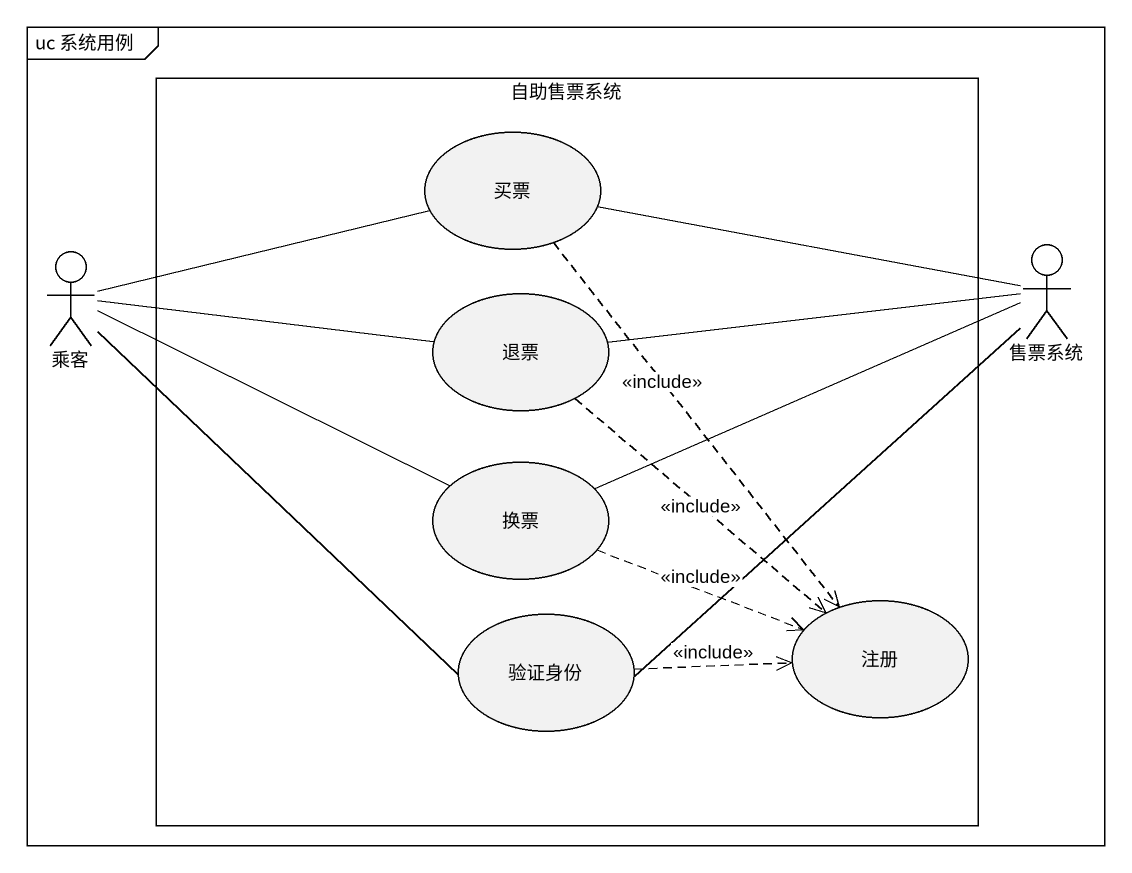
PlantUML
@startuml
mainframe uc 系统用例
rectangle 自助售票系统 {
  usecase 买票
  usecase 退票
  usecase 换票
  usecase 验证身份
  usecase 注册
}
actor 乘客
actor 售票系统
买票 -right- 售票系统
买票 ..> 注册 : <<include>>
乘客 -right- 买票
乘客 -right- 退票
乘客 -right- 换票
乘客 -- 验证身份
退票 -right- 售票系统
退票 ..> 注册 : <<include>>
换票 -right- 售票系统
换票 .right.> 注册 : <<include>>
验证身份 -up- 售票系统
验证身份 .right.> 注册 : <<include>>
@enduml
